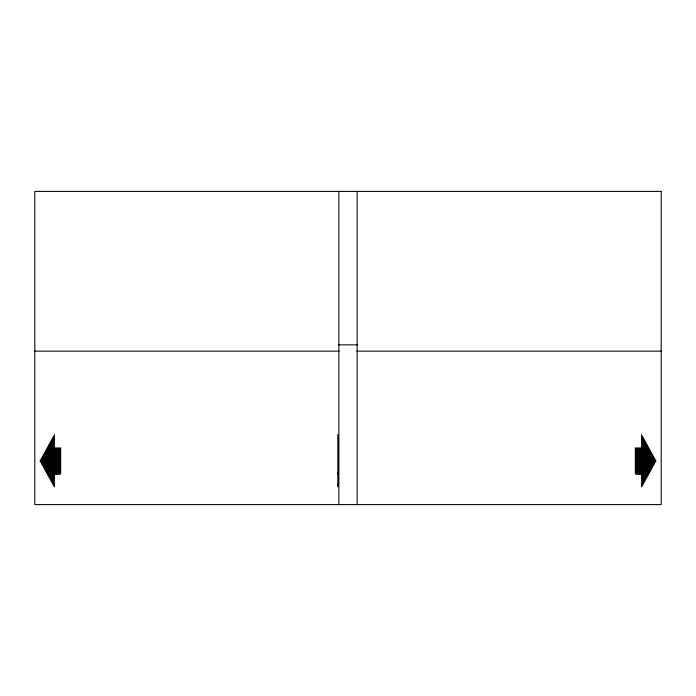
<?xml version="1.0" encoding="UTF-8"?>
<svg xmlns="http://www.w3.org/2000/svg" width="696" height="696" viewBox="0 0 696 696"><rect width="100%" height="100%" fill="white"/><g stroke="black" fill="none" stroke-linecap="round" stroke-linejoin="round"><path stroke-width="1.04" d="M337.821 484.99L337.821 434.556M40.02 461.1L54.636 434.556M40.507 461.987L54.636 436.331M40.994 462.866L54.636 438.097M41.482 463.753L54.636 439.863M41.969 464.641L54.636 441.638M42.456 465.52L54.636 443.404M42.943 466.407L54.636 445.17M43.43 467.294L54.636 446.945M43.918 468.182L55.123 447.832M44.405 469.06L56.098 447.832M44.892 469.948L57.072 447.832M45.379 470.835L58.046 447.832M45.866 471.714L59.021 447.832M46.354 472.601L59.995 447.832M46.841 473.489L60.9 447.954M47.328 474.368L60.9 449.72M47.815 475.255L60.9 451.495M48.302 476.142L60.9 453.261M48.79 477.03L60.9 455.036M49.277 477.908L60.9 456.802M49.764 478.796L60.9 458.568M50.251 479.683L60.9 460.343M50.738 480.562L60.9 462.109M51.226 481.449L54.636 475.255M55.123 474.368L60.9 463.884M51.713 482.337L54.636 477.03M56.098 474.368L60.9 465.65M52.2 483.215L54.636 478.796M57.072 474.368L60.9 467.416M52.687 484.103L54.636 480.562M58.046 474.368L60.9 469.191M53.174 484.99L54.636 482.337M59.021 474.368L60.9 470.957M53.662 485.869L54.636 484.103M59.995 474.368L60.9 472.732M54.149 486.756L54.636 485.869M338.865 344.868L357.135 344.868M34.8 351.132L339.3 351.132M356.7 351.132L661.2 351.132M641.364 434.556L655.98 461.1M641.364 436.331L655.493 461.987M641.364 438.097L655.006 462.866M641.364 439.863L654.518 463.753M641.364 441.638L654.031 464.641M641.364 443.404L653.544 465.52M641.364 445.17L653.057 466.407M641.364 446.945L652.57 467.294M640.877 447.832L652.082 468.182M639.902 447.832L651.595 469.06M638.928 447.832L651.108 469.948M637.954 447.832L650.621 470.835M636.979 447.832L650.134 471.714M636.005 447.832L649.646 472.601M635.1 447.954L649.159 473.489M635.1 449.72L648.672 474.368M635.1 451.495L648.185 475.255M635.1 453.261L647.698 476.142M635.1 455.036L647.21 477.03M635.1 456.802L646.723 477.908M635.1 458.568L646.236 478.796M635.1 460.343L645.749 479.683M635.1 462.109L645.262 480.562M635.1 463.884L640.877 474.368M641.364 475.255L644.774 481.449M635.1 465.65L639.902 474.368M641.364 477.03L644.287 482.337M635.1 467.416L638.928 474.368M641.364 478.796L643.8 483.215M635.1 469.191L637.954 474.368M641.364 480.562L643.313 484.103M635.1 470.957L636.979 474.368M641.364 482.337L642.826 484.99M635.1 472.732L636.005 474.368M641.364 484.103L642.338 485.869M641.364 485.869L641.851 486.756M357.135 191.4L357.135 504.6M338.865 191.4L338.865 504.6M337.821 472.732L337.821 474.368M337.821 484.103L337.821 486.756M661.2 191.4L34.8 191.4L34.8 504.6L661.2 504.6L661.2 191.4"/></g></svg>
